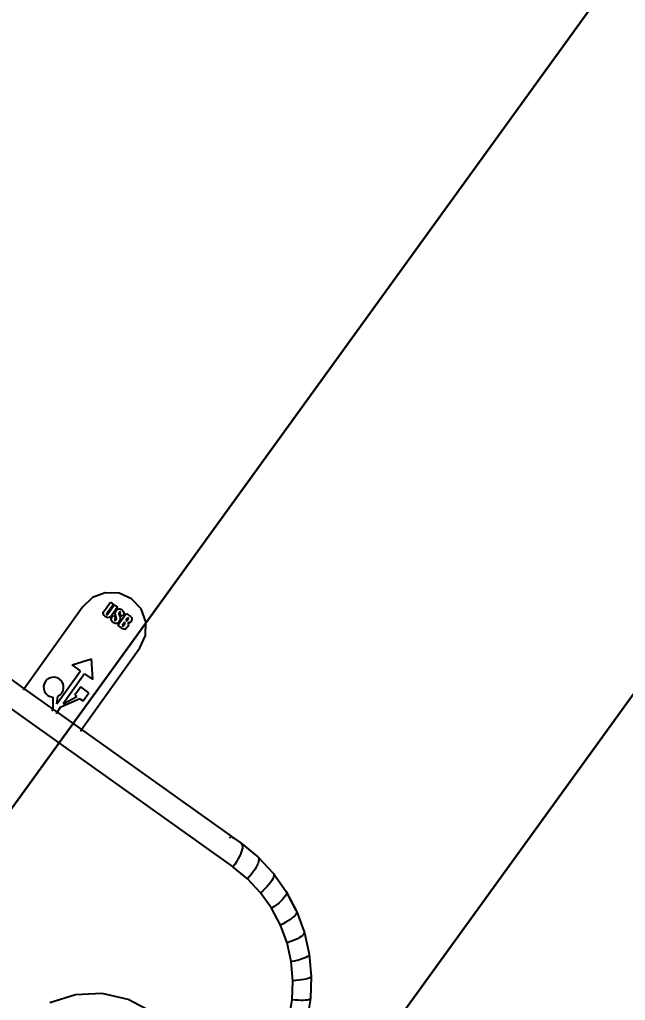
# Model space of a CAD drawing. Header units: metres. Extents: x 141303 to 146299, y 125960 to 127091.
# Drawn here: x 144905.9149 to 144906.1921, y 126076.5112 to 126076.9604 of the extents above; entities that cross this region are included whole.
import ezdxf

# ---------------------------------------------------------------- set-up
doc = ezdxf.new("R2010")
doc.units = ezdxf.units.M
doc.header["$MEASUREMENT"] = 0
for name, color, linetype in [('DIMENSION', 50, 'Continuous'), ('Edges', 7, 'Continuous'), ('FURNITURE', 6, 'Continuous')]:
    doc.layers.add(name, color=color, linetype=linetype)
doc.layers.add('NVMI_WALL', color=7, linetype='Continuous', lineweight=30)
doc.styles.get("Standard").update_dxf_attribs({"font": 'arial.ttf'})
doc.dimstyles.get("Standard").update_dxf_attribs({"dimtxt": 0.18, "dimasz": 0.18, "dimexe": 0.18, "dimexo": 0.0625, "dimgap": 0.09, "dimtad": 0, "dimtih": 1, "dimtoh": 1, "dimdec": 4, "dimzin": 0, "dimdsep": 46, "dimtxsty": 'Standard', "dimcen": 0.09, "dimadec": 0, "dimazin": 0, "dimtfac": 1, "dimtdec": 4, "dimtofl": 0, "dimtmove": 0, "dimatfit": 3, "dimfxl": 1, "dimtolj": 1, "dimtzin": 0, "dimarcsym": 0})

# ---------------------------------------------------------------- blocks, each defined once
blk = doc.blocks.new('ultrasound machine pl')
at = {"layer": 'Edges'}
for p, q in [((177.483, 86.681), (177.483, 56.562)), ((178.118, 65.436), (178.116, 63.749)), ((178.094, 63.749), (178.067, 63.749)), ((178.116, 63.749), (178.111, 63.749)), ((180.754, 63.749), (178.116, 63.749)), ((178.116, 63.749), (178.118, 62.821)), ((181.109, 63.678), (180.754, 63.749)), ((181.409, 63.477), (181.109, 63.678)), ((181.61, 63.177), (181.409, 63.477)), ((178.342, 63.208), (178.333, 63.14)), ((178.369, 63.272), (178.342, 63.208)), ((178.411, 63.326), (178.369, 63.272)), ((178.465, 63.368), (178.411, 63.326)), ((178.529, 63.395), (178.465, 63.368)), ((178.597, 63.404), (178.529, 63.395)), ((178.665, 63.395), (178.597, 63.404)), ((178.729, 63.368), (178.665, 63.395)), ((178.783, 63.326), (178.729, 63.368)), ((178.825, 63.272), (178.783, 63.326)), ((178.852, 63.208), (178.825, 63.272)), ((178.861, 63.14), (178.852, 63.208)), ((180.921, 63.191), (180.937, 63.207)), ((180.937, 63.207), (180.956, 63.218)), ((180.956, 63.218), (180.975, 63.223)), ((180.975, 63.223), (181.06, 63.225)), ((181.06, 63.225), (181.284, 63.225)), ((181.284, 63.225), (181.284, 63.126)), ((178.369, 63.008), (178.118, 62.821)), ((178.333, 63.14), (178.342, 63.072)), ((178.342, 63.072), (178.369, 63.008)), ((178.729, 62.912), (178.783, 62.954)), ((178.783, 62.954), (178.825, 63.008)), ((178.825, 63.008), (178.852, 63.072)), ((178.852, 63.072), (178.861, 63.14)), ((179.358, 63.08), (179.782, 62.766)), ((179.358, 62.817), (179.358, 63.08)), ((180.897, 63.108), (180.899, 63.14)), ((180.899, 63.08), (180.897, 63.108)), ((180.899, 63.14), (180.908, 63.169)), ((180.906, 63.055), (180.899, 63.08)), ((180.918, 63.035), (180.906, 63.055)), ((180.908, 63.169), (180.921, 63.191)), ((180.934, 63.019), (180.918, 63.035)), ((180.929, 62.944), (180.95, 62.957)), ((180.952, 63.008), (180.934, 63.019)), ((180.95, 62.957), (180.978, 62.964)), ((180.97, 63.002), (180.952, 63.008)), ((180.963, 63.12), (180.961, 63.113)), ((180.961, 63.113), (180.963, 63.105)), ((180.968, 63.124), (180.963, 63.12)), ((180.963, 63.105), (180.968, 63.101)), ((180.999, 63.126), (180.968, 63.124)), ((180.968, 63.101), (181.004, 63.098)), ((181.03, 62.999), (180.97, 63.002)), ((180.978, 62.964), (181.016, 62.966)), ((181.284, 63.126), (180.999, 63.126)), ((181.004, 63.098), (181.284, 63.098)), ((181.016, 62.966), (181.041, 62.966)), ((181.284, 62.999), (181.03, 62.999)), ((181.041, 62.966), (181.041, 62.874)), ((181.105, 62.942), (181.118, 62.952)), ((181.118, 62.952), (181.136, 62.961)), ((181.136, 62.961), (181.158, 62.967)), ((181.158, 62.967), (181.185, 62.969)), ((181.185, 62.969), (181.223, 62.966)), ((181.223, 62.966), (181.249, 62.958)), ((181.249, 62.958), (181.267, 62.943)), ((181.284, 63.098), (181.284, 62.999)), ((181.681, 62.822), (181.61, 63.177)), ((178.067, 62.817), (178.094, 62.817)), ((178.118, 62.821), (178.112, 62.817)), ((178.118, 62.821), (178.118, 62.685)), ((178.286, 62.817), (178.465, 62.912)), ((178.286, 62.817), (179.358, 62.817)), ((178.465, 62.912), (178.529, 62.886)), ((178.529, 62.886), (178.597, 62.877)), ((178.597, 62.877), (178.665, 62.886)), ((178.665, 62.886), (178.729, 62.912)), ((179.358, 62.422), (179.782, 62.766)), ((180.897, 62.853), (180.9, 62.89)), ((180.9, 62.819), (180.897, 62.853)), ((180.9, 62.89), (180.912, 62.921)), ((180.91, 62.79), (180.9, 62.819)), ((180.905, 62.598), (180.905, 62.713)), ((180.905, 62.713), (181.284, 62.713)), ((180.924, 62.767), (180.91, 62.79)), ((180.912, 62.921), (180.929, 62.944)), ((180.942, 62.753), (180.924, 62.767)), ((180.966, 62.746), (180.942, 62.753)), ((180.962, 62.865), (180.961, 62.857)), ((180.961, 62.857), (180.963, 62.848)), ((180.967, 62.871), (180.962, 62.865)), ((180.963, 62.848), (180.969, 62.842)), ((181.002, 62.744), (180.966, 62.746)), ((180.977, 62.873), (180.967, 62.871)), ((180.969, 62.842), (180.978, 62.839)), ((180.994, 62.874), (180.977, 62.873)), ((180.978, 62.839), (180.992, 62.837)), ((180.992, 62.837), (181.019, 62.84)), ((181.041, 62.874), (180.994, 62.874)), ((181.05, 62.748), (181.002, 62.744)), ((181.019, 62.84), (181.035, 62.847)), ((181.035, 62.847), (181.07, 62.893)), ((181.068, 62.753), (181.05, 62.748)), ((181.083, 62.761), (181.068, 62.753)), ((181.07, 62.893), (181.105, 62.942)), ((181.096, 62.772), (181.083, 62.761)), ((181.111, 62.79), (181.096, 62.772)), ((181.147, 62.844), (181.111, 62.79)), ((181.159, 62.862), (181.147, 62.844)), ((181.17, 62.872), (181.159, 62.862)), ((181.169, 62.752), (181.169, 62.843)), ((181.169, 62.843), (181.197, 62.843)), ((181.184, 62.752), (181.169, 62.752)), ((181.182, 62.876), (181.17, 62.872)), ((181.199, 62.877), (181.182, 62.876)), ((181.223, 62.754), (181.184, 62.752)), ((181.197, 62.843), (181.223, 62.847)), ((181.211, 62.876), (181.199, 62.877)), ((181.221, 62.872), (181.211, 62.876)), ((181.226, 62.867), (181.221, 62.872)), ((181.223, 62.847), (181.227, 62.852)), ((181.248, 62.761), (181.223, 62.754)), ((181.228, 62.859), (181.226, 62.867)), ((181.227, 62.852), (181.228, 62.859)), ((181.266, 62.774), (181.248, 62.761)), ((181.28, 62.796), (181.266, 62.774)), ((181.267, 62.943), (181.281, 62.922)), ((181.289, 62.826), (181.28, 62.796)), ((181.281, 62.922), (181.289, 62.895)), ((181.284, 62.713), (181.284, 62.614)), ((181.289, 62.895), (181.292, 62.862)), ((181.292, 62.862), (181.289, 62.826)), ((181.61, 62.467), (181.681, 62.822)), ((178.094, 62.685), (178.067, 62.685)), ((178.118, 62.685), (178.111, 62.685)), ((178.118, 62.685), (178.116, 61.895)), ((178.262, 62.685), (178.118, 62.685)), ((178.752, 62.402), (178.262, 62.685)), ((179.358, 62.685), (178.383, 62.685)), ((178.383, 62.685), (178.752, 62.505)), ((178.752, 62.564), (178.752, 62.505)), ((179.015, 62.564), (178.752, 62.564)), ((179.015, 62.3), (179.015, 62.564)), ((179.358, 62.685), (179.358, 62.422)), ((180.906, 62.549), (180.905, 62.598)), ((180.911, 62.52), (180.906, 62.549)), ((180.921, 62.503), (180.911, 62.52)), ((180.937, 62.492), (180.921, 62.503)), ((180.96, 62.485), (180.937, 62.492)), ((180.994, 62.483), (180.96, 62.485)), ((181.076, 62.614), (180.969, 62.614)), ((180.969, 62.614), (180.971, 62.597)), ((180.971, 62.597), (180.976, 62.587)), ((180.976, 62.587), (180.986, 62.583)), ((180.986, 62.583), (181.005, 62.582)), ((181.029, 62.483), (180.994, 62.483)), ((181.005, 62.582), (181.04, 62.582)), ((181.061, 62.486), (181.029, 62.483)), ((181.04, 62.582), (181.06, 62.583)), ((181.06, 62.583), (181.07, 62.587)), ((181.084, 62.495), (181.061, 62.486)), ((181.07, 62.587), (181.074, 62.596)), ((181.074, 62.596), (181.076, 62.614)), ((181.099, 62.513), (181.084, 62.495)), ((181.11, 62.541), (181.099, 62.513)), ((181.118, 62.516), (181.11, 62.541)), ((181.13, 62.5), (181.118, 62.516)), ((181.148, 62.492), (181.13, 62.5)), ((181.219, 62.614), (181.135, 62.614)), ((181.135, 62.614), (181.135, 62.604)), ((181.135, 62.604), (181.137, 62.592)), ((181.137, 62.592), (181.142, 62.586)), ((181.142, 62.586), (181.156, 62.583)), ((181.176, 62.49), (181.148, 62.492)), ((181.156, 62.583), (181.183, 62.582)), ((181.219, 62.494), (181.176, 62.49)), ((181.183, 62.582), (181.208, 62.585)), ((181.208, 62.585), (181.217, 62.593)), ((181.217, 62.593), (181.219, 62.614)), ((181.235, 62.498), (181.219, 62.494)), ((181.248, 62.505), (181.235, 62.498)), ((181.266, 62.522), (181.248, 62.505)), ((181.277, 62.543), (181.266, 62.522)), ((181.282, 62.573), (181.277, 62.543)), ((181.284, 62.614), (181.282, 62.573)), ((181.409, 62.166), (181.61, 62.467)), ((178.752, 62.402), (178.752, 62.3)), ((178.752, 62.3), (179.015, 62.3)), ((180.754, 61.895), (181.109, 61.965)), ((181.109, 61.965), (181.409, 62.166)), ((178.067, 61.895), (178.094, 61.895)), ((178.111, 61.895), (178.116, 61.895)), ((178.116, 61.895), (178.116, 56.994)), ((178.116, 61.895), (180.754, 61.895)), ((172.342, 57.975), (171.779, 58.399)), ((172.775, 57.423), (172.342, 57.975)), ((173.046, 56.78), (172.775, 57.423)), ((178.067, 57.082), (178.089, 57.06)), ((178.089, 57.06), (178.094, 57.053)), ((178.111, 57.019), (178.116, 56.994)), ((173.139, 56.09), (173.046, 56.78)), ((178.116, 56.994), (178.111, 56.919)), ((178.116, 56.994), (178.118, 56.744)), ((177.45, 56.065), (177.483, 56.562)), ((177.565, 56.561), (177.483, 56.562)), ((177.646, 56.564), (177.565, 56.561)), ((177.724, 56.57), (177.646, 56.564)), ((177.798, 56.579), (177.724, 56.57)), ((177.866, 56.592), (177.798, 56.579)), ((177.929, 56.607), (177.866, 56.592)), ((177.983, 56.625), (177.929, 56.607)), ((178.03, 56.645), (177.983, 56.625)), ((178.067, 56.668), (178.03, 56.645)), ((178.094, 56.692), (178.067, 56.668)), ((178.118, 56.744), (178.081, 56.185)), ((178.111, 56.717), (178.094, 56.692)), ((178.118, 56.744), (178.111, 56.717)), ((177.351, 55.576), (177.45, 56.065)), ((177.532, 56.056), (177.45, 56.065)), ((177.612, 56.051), (177.532, 56.056)), ((177.689, 56.049), (177.612, 56.051)), ((177.763, 56.051), (177.689, 56.049)), ((177.831, 56.057), (177.763, 56.051)), ((177.892, 56.067), (177.831, 56.057)), ((177.947, 56.079), (177.892, 56.067)), ((177.993, 56.095), (177.947, 56.079)), ((178.074, 56.159), (177.965, 55.616)), ((178.03, 56.114), (177.993, 56.095)), ((178.057, 56.136), (178.03, 56.114)), ((178.074, 56.159), (178.057, 56.136)), ((178.081, 56.185), (178.074, 56.159)), ((177.188, 55.103), (177.351, 55.576)), ((177.43, 55.556), (177.351, 55.576)), ((177.508, 55.541), (177.43, 55.556)), ((177.584, 55.53), (177.508, 55.541)), ((177.655, 55.523), (177.584, 55.53)), ((177.722, 55.52), (177.655, 55.523)), ((177.782, 55.521), (177.722, 55.52)), ((177.959, 55.591), (177.769, 55.043)), ((177.835, 55.527), (177.782, 55.521)), ((177.88, 55.537), (177.835, 55.527)), ((177.916, 55.552), (177.88, 55.537)), ((177.942, 55.57), (177.916, 55.552)), ((177.959, 55.591), (177.942, 55.57)), ((177.965, 55.616), (177.959, 55.591)), ((176.963, 54.656), (177.188, 55.103)), ((177.263, 55.074), (177.188, 55.103)), ((177.338, 55.049), (177.263, 55.074)), ((177.41, 55.028), (177.338, 55.049)), ((177.479, 55.012), (177.41, 55.028)), ((177.542, 55.001), (177.479, 55.012)), ((177.769, 55.043), (177.507, 54.523)), ((177.753, 55.023), (177.513, 54.546)), ((177.6, 54.995), (177.542, 55.001)), ((177.65, 54.994), (177.6, 54.995)), ((177.693, 54.999), (177.65, 54.994)), ((177.728, 55.008), (177.693, 54.999)), ((177.753, 55.023), (177.728, 55.008)), ((177.769, 55.043), (177.753, 55.023)), ((176.68, 54.241), (176.963, 54.656)), ((177.034, 54.618), (176.963, 54.656)), ((177.104, 54.583), (177.034, 54.618)), ((177.171, 54.553), (177.104, 54.583)), ((177.235, 54.529), (177.171, 54.553)), ((177.493, 54.505), (177.179, 54.041)), ((177.295, 54.51), (177.235, 54.529)), ((177.349, 54.496), (177.295, 54.51)), ((177.396, 54.489), (177.349, 54.496)), ((177.437, 54.488), (177.396, 54.489)), ((177.469, 54.494), (177.437, 54.488)), ((177.493, 54.505), (177.469, 54.494)), ((177.507, 54.523), (177.493, 54.505)), ((177.513, 54.546), (177.507, 54.523)), ((176.345, 53.867), (176.68, 54.241)), ((176.745, 54.194), (176.68, 54.241)), ((176.809, 54.151), (176.745, 54.194)), ((177.166, 54.026), (176.777, 53.592)), ((176.871, 54.113), (176.809, 54.151)), ((176.93, 54.08), (176.871, 54.113)), ((176.985, 54.054), (176.93, 54.08)), ((177.034, 54.034), (176.985, 54.054)), ((177.077, 54.021), (177.034, 54.034)), ((177.114, 54.015), (177.077, 54.021)), ((177.144, 54.017), (177.114, 54.015)), ((177.166, 54.026), (177.144, 54.017)), ((177.179, 54.041), (177.166, 54.026)), ((175.962, 53.538), (176.345, 53.867)), ((176.403, 53.811), (176.345, 53.867)), ((176.46, 53.76), (176.403, 53.811)), ((176.515, 53.715), (176.46, 53.76)), ((176.568, 53.675), (176.515, 53.715)), ((176.616, 53.642), (176.568, 53.675)), ((175.54, 53.261), (175.962, 53.538)), ((176.012, 53.476), (175.962, 53.538)), ((176.062, 53.418), (176.012, 53.476)), ((176.109, 53.366), (176.062, 53.418)), ((176.777, 53.592), (176.335, 53.211)), ((176.66, 53.616), (176.616, 53.642)), ((176.699, 53.598), (176.66, 53.616)), ((176.732, 53.588), (176.699, 53.598)), ((176.758, 53.586), (176.732, 53.588)), ((176.777, 53.592), (176.758, 53.586)), ((175.083, 53.04), (175.54, 53.261)), ((175.581, 53.193), (175.54, 53.261)), ((175.621, 53.129), (175.581, 53.193)), ((176.335, 53.211), (175.846, 52.89)), ((176.154, 53.32), (176.109, 53.366)), ((176.196, 53.281), (176.154, 53.32)), ((176.234, 53.25), (176.196, 53.281)), ((176.267, 53.227), (176.234, 53.25)), ((176.296, 53.213), (176.267, 53.227)), ((176.318, 53.207), (176.296, 53.213)), ((176.335, 53.211), (176.318, 53.207)), ((175.846, 52.89), (175.318, 52.635)), ((175.66, 53.071), (175.621, 53.129)), ((175.697, 53.02), (175.66, 53.071)), ((175.731, 52.976), (175.697, 53.02)), ((175.763, 52.941), (175.731, 52.976)), ((175.79, 52.914), (175.763, 52.941)), ((175.813, 52.897), (175.79, 52.914)), ((175.832, 52.889), (175.813, 52.897)), ((175.846, 52.89), (175.832, 52.889))]:
    blk.add_line(p, q, dxfattribs=at)
blk = doc.blocks.new('*D95')
at = {"layer": 'Defpoints', "color": 0, "transparency": 16777216}
for p in [(144918.8479, 126093.72431), (144920.81616, 126092.30564), (144901.88941, 126070.19623)]:
    blk.add_point(p, dxfattribs=at)
at = {"layer": 'DIMENSION', "color": 0, "lineweight": -2, "transparency": 16777216}
for p, q in [((144918.8986, 126093.68777), (144920.96218, 126092.20039)), ((144920.71091, 126092.15962), (144912.46803, 126080.7235)), ((144903.96292, 126068.92358), (144912.2058, 126080.35969)), ((144901.94012, 126070.15968), (144904.0037, 126068.6723))]:
    blk.add_line(p, q, dxfattribs=at)
at = {"layer": 'DIMENSION', "color": 0, "transparency": 16777216}
for points in [[(144920.68657, 126092.17716), (144920.73524, 126092.14208), (144920.81616, 126092.30564)], [(144903.93859, 126068.94112), (144903.98726, 126068.90603), (144903.85767, 126068.77755)]]:
    blk.add_solid(points, dxfattribs=at)
at = {"layer": 'DIMENSION', "color": 0, "transparency": 16777216, "insert": (144912.33692, 126080.5416), "char_height": 0.18, "attachment_point": 5}
blk.add_mtext('\\A1;29.0028', dxfattribs=at)

msp = doc.modelspace()

# ---------------------------------------------------------------- linework, layer by layer
at = {"layer": 'NVMI_WALL'}
for p, q in [((144904.49715, 126074.6435), (144910.94549, 126083.56205)), ((144904.65922, 126074.52631), (144911.10773, 126083.44511))]:
    msp.add_line(p, q, dxfattribs=at)

# ---------------------------------------------------------------- block references
at = {"layer": 'FURNITURE', "xscale": 0.01741392623643738, "yscale": 0.01741392623643738, "zscale": 0.01741392623643738, "rotation": 54.51050912069492}
msp.add_blockref('ultrasound machine pl', (144905.0201, 126073.48402), dxfattribs=at)

# ---------------------------------------------------------------- dimensions: what is measured, and where the dimension line sits
at = {"layer": 'DIMENSION'}
dim = msp.add_aligned_dim(p1=(144901.88941, 126070.19623), p2=(144918.8479, 126093.72431), distance=-2.42625, dimstyle='Standard', dxfattribs=at)
dim.commit()
dim.dimension.update_dxf_attribs({"geometry": '*D95', "text_midpoint": (144912.33692, 126080.5416)})

doc.saveas('drawing.dxf')
